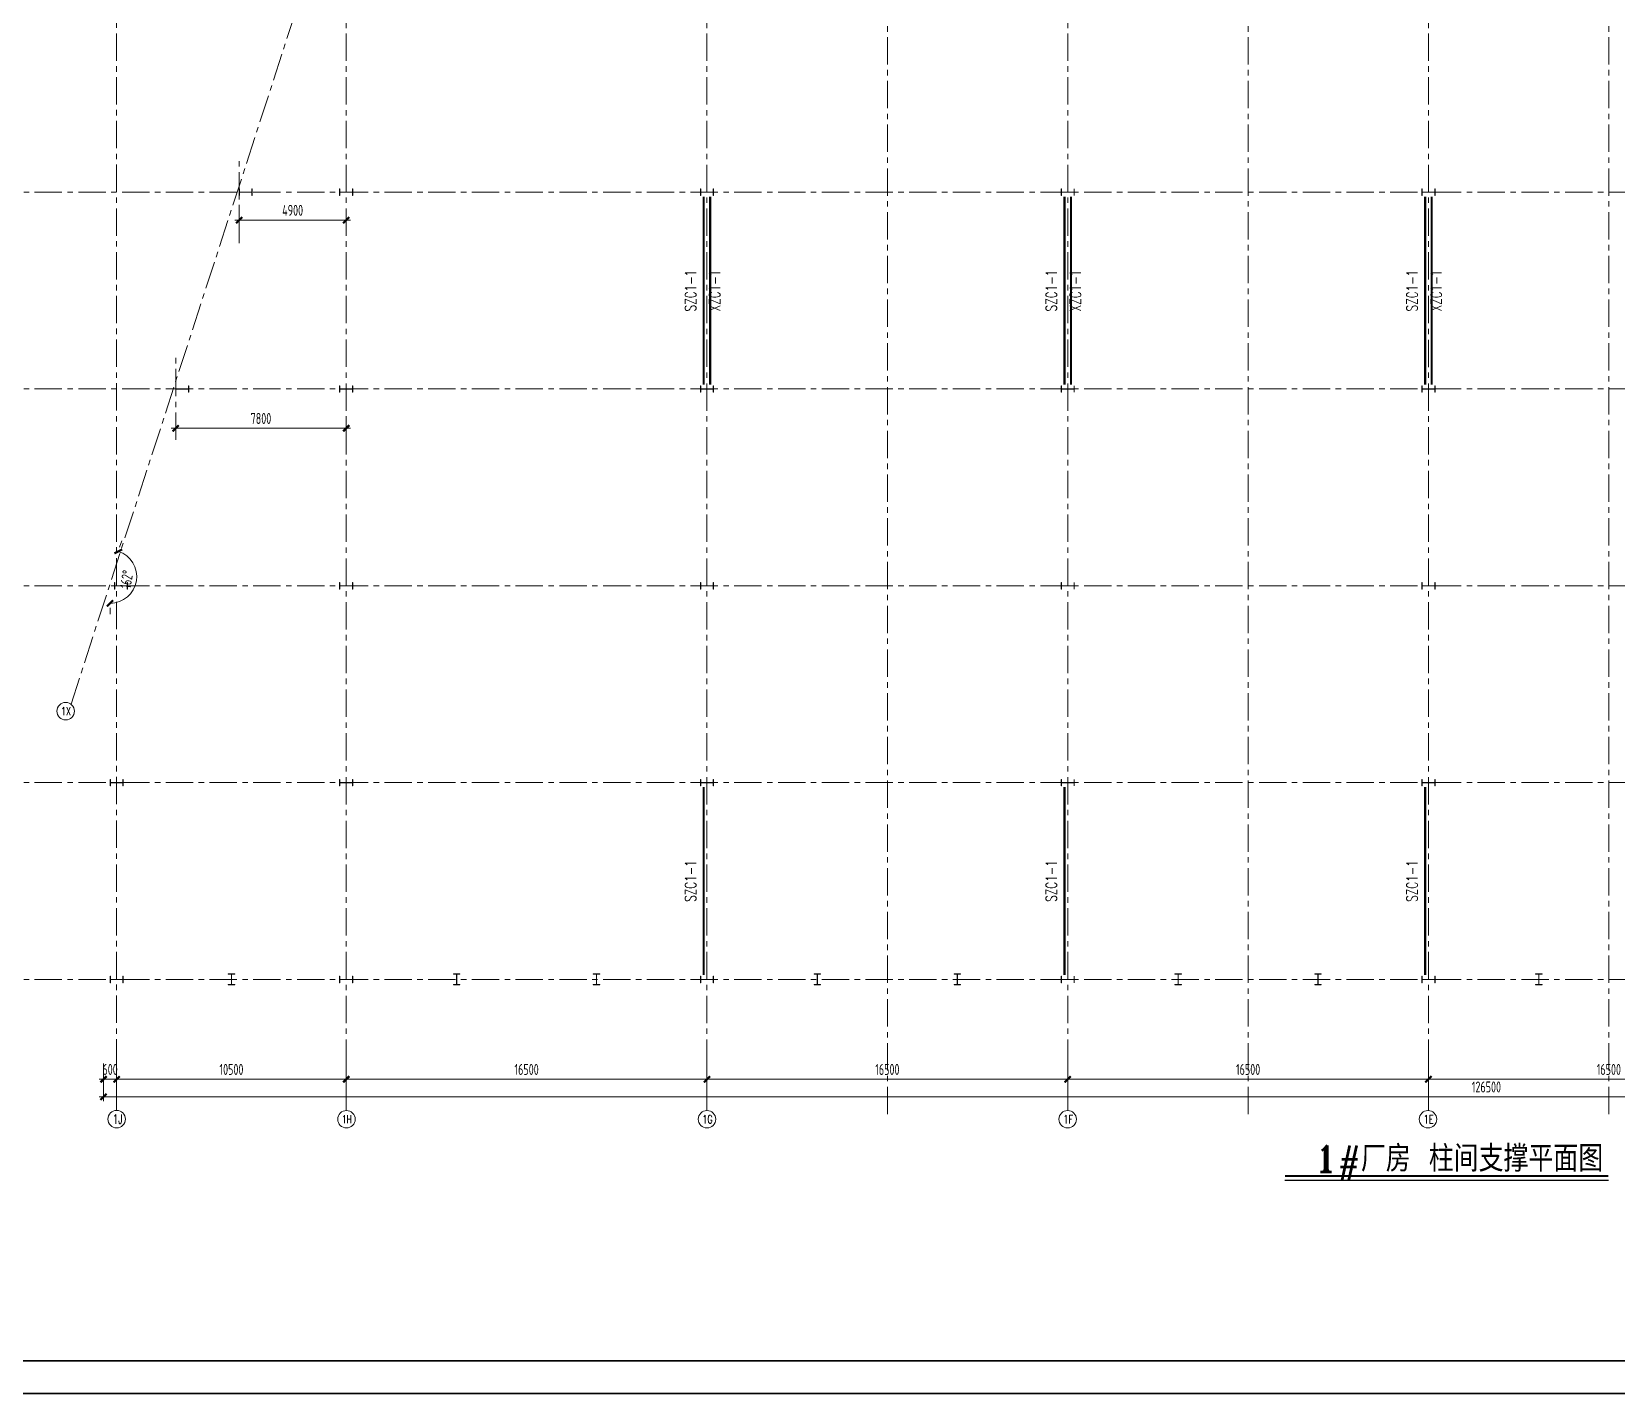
# Model space of a CAD drawing. Extents: x -1201378 to 2367219, y -619313 to 244905.
# Drawn here: x 1887256 to 1959733, y 118680 to 180991 of the extents above; entities that cross this region are included whole.
import ezdxf
from ezdxf.enums import TextEntityAlignment as Align

# ---------------------------------------------------------------- set-up
doc = ezdxf.new("R2010")
doc.units = 0
doc.header["$LTSCALE"] = 1000
doc.linetypes.add('CENTER', pattern=[2, 1.25, -0.25, 0.25, -0.25])
doc.layers.get('0').update_dxf_attribs({"linetype": 'CONTINUOUS'})
doc.layers.get('Defpoints').update_dxf_attribs({"linetype": 'CONTINUOUS'})
doc.layers.add('0-cxFrame', color=155, linetype='CONTINUOUS')
doc.layers.add('S-TEXT', color=21, linetype='CONTINUOUS')
for name, color, linetype, lineweight in [('0-cxText', 131, 'CONTINUOUS', 25), ('S-axis', 111, 'CONTINUOUS', 0), ('S-col', 2, 'CONTINUOUS', 0), ('S-dote', 5, 'CENTER', 0), ('THIN', 7, 'CONTINUOUS', 0), ('柱间支撑', 6, 'CENTER', 0)]:
    doc.layers.add(name, color=color, linetype=linetype, lineweight=lineweight)
doc.styles.add('_TCH_AXIS', font='COMPLEX', dxfattribs={"bigfont": 'GBCBIG'})
doc.styles.add('cx_tuming', font='simhei.ttf')
doc.styles.add('cx_tuqian1', font='')
doc.styles.add('TKZ1', font='tjromant.shx', dxfattribs={"width": 0.7, "bigfont": 'tjhts.shx'})
doc.styles.add('TSSD_Dimension', font='tssdeng.shx', dxfattribs={"width": 0.7, "bigfont": 'hztxt.shx'})
doc.styles.add('TSSD_Rein', font='tj-romans1.shx', dxfattribs={"width": 0.7, "bigfont": 'tj-hztxt.shx'})
doc.styles.add('黑体', font='simhei.ttf', dxfattribs={"width": 0.8})
doc.styles.get('cx_tuqian1').set_extended_font_data('SimSun')
doc.dimstyles.new('TSSD_200_200', dxfattribs={"dimtxt": 500, "dimasz": 200, "dimexe": 200, "dimexo": 500, "dimgap": 200, "dimtad": 1, "dimdec": 0, "dimzin": 0, "dimdsep": 46, "dimtxsty": 'TSSD_Dimension', "dimblk": 'ARCHTICK', "dimcen": 0, "dimdle": 200, "dimclrt": 7, "dimadec": 0, "dimazin": 0, "dimtfac": 1, "dimtdec": 0, "dimtix": 1, "dimtmove": 2, "dimatfit": 3, "dimfxl": 1, "dimtolj": 1, "dimtzin": 0, "dimarcsym": 0})

# ---------------------------------------------------------------- blocks, each defined once
blk = doc.blocks.new('TK22.A0 L(Dragon)')
at = {"layer": '0-cxFrame', "color": 7, "const_width": 0.5}
blk.add_lwpolyline([(0, 0), (-1486, 0), (-1486, 841), (0, 841)], close=True, dxfattribs=at)
at = {"layer": '0-cxFrame', "const_width": 0.5}
blk.add_lwpolyline([(-80, 10), (-1466, 10), (-1466, 831), (-80, 831)], close=True, dxfattribs=at)
at = {"style": '黑体', "flags": 4}
blk.add_attdef('图幅', text='', height=3.3, dxfattribs=at).set_placement((-40, 3), align=Align.RIGHT)
at = {"layer": '0-cxText', "flags": 4}
for tag, height, style, p in [('建设单位', 3.5, 'cx_tuming', (-45, 240)), ('项目名称', 3.5, 'cx_tuming', (-45, 210)), ('子项名称', 3.5, 'cx_tuming', (-45, 180)), ('工程编号', 3.3, 'cx_tuqian1', (-35, 165)), ('图名1', 3.5, 'cx_tuming', (-45, 87)), ('图名2', 3.5, 'cx_tuming', (-45, 79)), ('图名3', 3.5, 'cx_tuming', (-45, 71)), ('出图日期', 3.3, 'cx_tuqian1', (-39, 60)), ('专业', 3.3, 'cx_tuqian1', (-55, 52)), ('图号', 3.3, 'cx_tuqian1', (-55, 44)), ('版次', 3.3, 'cx_tuqian1', (-20, 44))]:
    blk.add_attdef(tag, text='', height=height, dxfattribs=dict(at, style=style)).set_placement(p, align=Align.MIDDLE)
at = {"layer": 'Defpoints', "color": 6, "flags": 4}
for tag, height, style, p in [('tufu', 3.3, '黑体', (-12, 12)), ('dwfname', 4, 'cx_tuqian1', (-80, 3))]:
    blk.add_attdef(tag, text='', height=height, dxfattribs=dict(at, style=style)).set_placement(p, align=Align.RIGHT)
blk = doc.blocks.new('_FZH')
at = {"layer": 'S-col'}
blk.add_lwpolyline([(-0.375, -0.188), (-0.375, 0.187), (-0.36, 0.187), (-0.36, 0.005), (0.36, 0.005), (0.36, 0.187), (0.375, 0.187), (0.375, -0.188), (0.36, -0.188), (0.36, -0.005), (-0.36, -0.005), (-0.36, -0.188)], close=True, dxfattribs=at)
blk = doc.blocks.new('w4234324')
at = {"layer": 'S-col', "xscale": 800.0000000000005, "yscale": 800.0000000000005, "zscale": 800.0000000000005}
for p in [(-248054, 777820), (-243454, 777820), (-226954, 777820), (-210454, 777820), (-193954, 777820), (-250954, 768820), (-243454, 768820), (-226954, 768820), (-210454, 768820), (-193954, 768820), (-253754, 759820), (-243454, 759820), (-226954, 759820), (-210454, 759820), (-193954, 759820), (-253954, 750820), (-243454, 750820), (-226954, 750820), (-210454, 750820), (-193954, 750820), (-253954, 741820), (-243454, 741820), (-226954, 741820), (-210454, 741820), (-193954, 741820)]:
    blk.add_blockref('_FZH', p, dxfattribs=at)
blk = doc.blocks.new('_ArchTick')
at = {"color": 0, "linetype": 'ByBlock', "const_width": 0.5}
blk.add_lwpolyline([(-0.71, -0.71), (0.71, 0.71)], dxfattribs=at)
blk = doc.blocks.new('*D3022')
at = {"layer": 'Defpoints', "color": 0, "transparency": 16777216}
for p in [(-209458, 21687), (-208858, 21687), (-208858, 20460)]:
    blk.add_point(p, dxfattribs=at)
at = {"layer": 'S-axis', "color": 0, "lineweight": -2, "transparency": 16777216}
for p, q in [((-209458, 21187), (-209458, 20260)), ((-208858, 21187), (-208858, 20260)), ((-209458, 20460), (-209658, 20460)), ((-209458, 20460), (-208858, 20460)), ((-208858, 20460), (-208658, 20460))]:
    blk.add_line(p, q, dxfattribs=at)
at = {"layer": 'S-axis', "color": 0, "lineweight": -2, "transparency": 16777216, "xscale": 200, "yscale": 200, "zscale": 200}
blk.add_blockref('_ArchTick', (-209458, 20460), dxfattribs=at)
at = {"layer": 'S-axis', "color": 0, "lineweight": -2, "transparency": 16777216, "xscale": 200, "yscale": 200, "zscale": 200, "rotation": 180}
blk.add_blockref('_ArchTick', (-208858, 20460), dxfattribs=at)
at = {"layer": 'S-axis', "color": 7, "transparency": 16777216, "insert": (-209158, 20910), "char_height": 500, "attachment_point": 5, "style": 'TSSD_Dimension'}
blk.add_mtext('\\A1;600', dxfattribs=at)
blk = doc.blocks.new('*D3023')
at = {"layer": 'Defpoints', "color": 0, "transparency": 16777216}
for p in [(-208858, 21687), (-198358, 21687), (-198358, 20460)]:
    blk.add_point(p, dxfattribs=at)
at = {"layer": 'S-axis', "color": 0, "lineweight": -2, "transparency": 16777216}
for p, q in [((-208858, 21187), (-208858, 20260)), ((-198358, 21187), (-198358, 20260)), ((-209058, 20460), (-198158, 20460))]:
    blk.add_line(p, q, dxfattribs=at)
at = {"layer": 'S-axis', "color": 0, "lineweight": -2, "transparency": 16777216, "xscale": 200, "yscale": 200, "zscale": 200, "rotation": 180}
blk.add_blockref('_ArchTick', (-208858, 20460), dxfattribs=at)
at = {"layer": 'S-axis', "color": 0, "lineweight": -2, "transparency": 16777216, "xscale": 200, "yscale": 200, "zscale": 200}
blk.add_blockref('_ArchTick', (-198358, 20460), dxfattribs=at)
at = {"layer": 'S-axis', "color": 7, "transparency": 16777216, "insert": (-203608, 20910), "char_height": 500, "attachment_point": 5, "style": 'TSSD_Dimension'}
blk.add_mtext('\\A1;10500', dxfattribs=at)
blk = doc.blocks.new('*D3024')
at = {"layer": 'Defpoints', "color": 0, "transparency": 16777216}
for p in [(-198358, 21687), (-181858, 21687), (-181858, 20460)]:
    blk.add_point(p, dxfattribs=at)
at = {"layer": 'S-axis', "color": 0, "lineweight": -2, "transparency": 16777216}
for p, q in [((-198358, 21187), (-198358, 20260)), ((-181858, 21187), (-181858, 20260)), ((-198558, 20460), (-181658, 20460))]:
    blk.add_line(p, q, dxfattribs=at)
at = {"layer": 'S-axis', "color": 0, "lineweight": -2, "transparency": 16777216, "xscale": 200, "yscale": 200, "zscale": 200, "rotation": 180}
blk.add_blockref('_ArchTick', (-198358, 20460), dxfattribs=at)
at = {"layer": 'S-axis', "color": 0, "lineweight": -2, "transparency": 16777216, "xscale": 200, "yscale": 200, "zscale": 200}
blk.add_blockref('_ArchTick', (-181858, 20460), dxfattribs=at)
at = {"layer": 'S-axis', "color": 7, "transparency": 16777216, "insert": (-190108, 20910), "char_height": 500, "attachment_point": 5, "style": 'TSSD_Dimension'}
blk.add_mtext('\\A1;16500', dxfattribs=at)
blk = doc.blocks.new('*D3025')
at = {"layer": 'Defpoints', "color": 0, "transparency": 16777216}
for p in [(-181858, 21687), (-165358, 21687), (-165358, 20460)]:
    blk.add_point(p, dxfattribs=at)
at = {"layer": 'S-axis', "color": 0, "lineweight": -2, "transparency": 16777216}
for p, q in [((-181858, 21187), (-181858, 20260)), ((-165358, 21187), (-165358, 20260)), ((-182058, 20460), (-165158, 20460))]:
    blk.add_line(p, q, dxfattribs=at)
at = {"layer": 'S-axis', "color": 0, "lineweight": -2, "transparency": 16777216, "xscale": 200, "yscale": 200, "zscale": 200, "rotation": 180}
blk.add_blockref('_ArchTick', (-181858, 20460), dxfattribs=at)
at = {"layer": 'S-axis', "color": 0, "lineweight": -2, "transparency": 16777216, "xscale": 200, "yscale": 200, "zscale": 200}
blk.add_blockref('_ArchTick', (-165358, 20460), dxfattribs=at)
at = {"layer": 'S-axis', "color": 7, "transparency": 16777216, "insert": (-173608, 20910), "char_height": 500, "attachment_point": 5, "style": 'TSSD_Dimension'}
blk.add_mtext('\\A1;16500', dxfattribs=at)
blk = doc.blocks.new('*D3026')
at = {"layer": 'Defpoints', "color": 0, "transparency": 16777216}
for p in [(-165358, 21687), (-148858, 21687), (-148858, 20460)]:
    blk.add_point(p, dxfattribs=at)
at = {"layer": 'S-axis', "color": 0, "lineweight": -2, "transparency": 16777216}
for p, q in [((-165358, 21187), (-165358, 20260)), ((-148858, 21187), (-148858, 20260)), ((-165558, 20460), (-148658, 20460))]:
    blk.add_line(p, q, dxfattribs=at)
at = {"layer": 'S-axis', "color": 0, "lineweight": -2, "transparency": 16777216, "xscale": 200, "yscale": 200, "zscale": 200, "rotation": 180}
blk.add_blockref('_ArchTick', (-165358, 20460), dxfattribs=at)
at = {"layer": 'S-axis', "color": 0, "lineweight": -2, "transparency": 16777216, "xscale": 200, "yscale": 200, "zscale": 200}
blk.add_blockref('_ArchTick', (-148858, 20460), dxfattribs=at)
at = {"layer": 'S-axis', "color": 7, "transparency": 16777216, "insert": (-157108, 20910), "char_height": 500, "attachment_point": 5, "style": 'TSSD_Dimension'}
blk.add_mtext('\\A1;16500', dxfattribs=at)
blk = doc.blocks.new('*D3027')
at = {"layer": 'Defpoints', "color": 0, "transparency": 16777216}
for p in [(-148858, 21687), (-132358, 21687), (-132358, 20460)]:
    blk.add_point(p, dxfattribs=at)
at = {"layer": 'S-axis', "color": 0, "lineweight": -2, "transparency": 16777216}
for p, q in [((-148858, 21187), (-148858, 20260)), ((-132358, 21187), (-132358, 20260)), ((-149058, 20460), (-132158, 20460))]:
    blk.add_line(p, q, dxfattribs=at)
at = {"layer": 'S-axis', "color": 0, "lineweight": -2, "transparency": 16777216, "xscale": 200, "yscale": 200, "zscale": 200, "rotation": 180}
blk.add_blockref('_ArchTick', (-148858, 20460), dxfattribs=at)
at = {"layer": 'S-axis', "color": 0, "lineweight": -2, "transparency": 16777216, "xscale": 200, "yscale": 200, "zscale": 200}
blk.add_blockref('_ArchTick', (-132358, 20460), dxfattribs=at)
at = {"layer": 'S-axis', "color": 7, "transparency": 16777216, "insert": (-140608, 20910), "char_height": 500, "attachment_point": 5, "style": 'TSSD_Dimension'}
blk.add_mtext('\\A1;16500', dxfattribs=at)
blk = doc.blocks.new('*D3034')
at = {"layer": 'Defpoints', "color": 0, "transparency": 16777216}
for p in [(-209458, 21587), (-82958, 21587), (-82958, 19660)]:
    blk.add_point(p, dxfattribs=at)
at = {"layer": 'S-axis', "color": 0, "lineweight": -2, "transparency": 16777216}
for p, q in [((-209458, 21087), (-209458, 19460)), ((-82958, 21087), (-82958, 19460)), ((-209658, 19660), (-82758, 19660))]:
    blk.add_line(p, q, dxfattribs=at)
at = {"layer": 'S-axis', "color": 0, "lineweight": -2, "transparency": 16777216, "xscale": 200, "yscale": 200, "zscale": 200, "rotation": 180}
blk.add_blockref('_ArchTick', (-209458, 19660), dxfattribs=at)
at = {"layer": 'S-axis', "color": 0, "lineweight": -2, "transparency": 16777216, "xscale": 200, "yscale": 200, "zscale": 200}
blk.add_blockref('_ArchTick', (-82958, 19660), dxfattribs=at)
at = {"layer": 'S-axis', "color": 7, "transparency": 16777216, "insert": (-146208, 20110), "char_height": 500, "attachment_point": 5, "style": 'TSSD_Dimension'}
blk.add_mtext('\\A1;126500', dxfattribs=at)
blk = doc.blocks.new('*D3039')
at = {"layer": 'Defpoints', "color": 0, "transparency": 16777216}
for p in [(-203258, 60787), (-198358, 60787), (-198358, 59749)]:
    blk.add_point(p, dxfattribs=at)
at = {"layer": 'S-axis', "color": 0, "lineweight": -2, "transparency": 16777216}
for p, q in [((-203258, 60287), (-203258, 59549)), ((-198358, 60287), (-198358, 59549)), ((-203458, 59749), (-198158, 59749))]:
    blk.add_line(p, q, dxfattribs=at)
at = {"layer": 'S-axis', "color": 0, "lineweight": -2, "transparency": 16777216, "xscale": 200, "yscale": 200, "zscale": 200, "rotation": 180}
blk.add_blockref('_ArchTick', (-203258, 59749), dxfattribs=at)
at = {"layer": 'S-axis', "color": 0, "lineweight": -2, "transparency": 16777216, "xscale": 200, "yscale": 200, "zscale": 200}
blk.add_blockref('_ArchTick', (-198358, 59749), dxfattribs=at)
at = {"layer": 'S-axis', "color": 7, "transparency": 16777216, "insert": (-200808, 60199), "char_height": 500, "attachment_point": 5, "style": 'TSSD_Dimension'}
blk.add_mtext('\\A1;4900', dxfattribs=at)
blk = doc.blocks.new('*D3040')
at = {"layer": 'Defpoints', "color": 0, "transparency": 16777216}
for p in [(-206158, 51267), (-198358, 51267), (-198358, 50229)]:
    blk.add_point(p, dxfattribs=at)
at = {"layer": 'S-axis', "color": 0, "lineweight": -2, "transparency": 16777216}
for p, q in [((-206158, 50767), (-206158, 50029)), ((-198358, 50767), (-198358, 50029)), ((-206358, 50229), (-198158, 50229))]:
    blk.add_line(p, q, dxfattribs=at)
at = {"layer": 'S-axis', "color": 0, "lineweight": -2, "transparency": 16777216, "xscale": 200, "yscale": 200, "zscale": 200, "rotation": 180}
blk.add_blockref('_ArchTick', (-206158, 50229), dxfattribs=at)
at = {"layer": 'S-axis', "color": 0, "lineweight": -2, "transparency": 16777216, "xscale": 200, "yscale": 200, "zscale": 200}
blk.add_blockref('_ArchTick', (-198358, 50229), dxfattribs=at)
at = {"layer": 'S-axis', "color": 7, "transparency": 16777216, "insert": (-202258, 50679), "char_height": 500, "attachment_point": 5, "style": 'TSSD_Dimension'}
blk.add_mtext('\\A1;7800', dxfattribs=at)
blk = doc.blocks.new('*D3041')
at = {"layer": 'Defpoints', "color": 0, "transparency": 16777216}
for p in [(-208783, 44601), (-209158, 43443), (-209158, 42225), (-208173, 42727)]:
    blk.add_point(p, dxfattribs=at)
at = {"layer": 'S-axis', "color": 0, "lineweight": -2, "transparency": 16777216}
for p, q in [((-208628, 45077), (-208721, 44791)), ((-209158, 41725), (-209158, 42025))]:
    blk.add_line(p, q, dxfattribs=at)
blk.add_arc((-209158, 43443), 1218, 270, 72.02371, dxfattribs=at)
at = {"layer": 'S-axis', "color": 0, "lineweight": -2, "transparency": 16777216, "xscale": 200, "yscale": 200, "zscale": 200}
for p, rotation in [((-208783, 44601), 162.0237134182113), ((-209158, 42225), 179.9999999999993)]:
    blk.add_blockref('_ArchTick', p, dxfattribs=dict(at, rotation=rotation))
at = {"layer": 'S-axis', "color": 7, "transparency": 16777216, "insert": (-208400, 43323), "char_height": 500, "attachment_point": 5, "rotation": 81.01186, "style": 'TSSD_Dimension'}
blk.add_mtext('\\A1;162°', dxfattribs=at)
blk = doc.blocks.new('1#轴网')
at = {"layer": 'S-axis'}
for centre in [(-211189.1, 37292), (-208858.4, 18638.1), (-198347.9, 18633.1), (-181858.5, 18633.1), (-165358.5, 18633.1), (-148881.2, 18633.1)]:
    blk.add_circle(centre, 400, dxfattribs=at)
at = {"layer": 'S-dote'}
for p, q in [((-208858.4, 19038.1), (-208858.4, 124694.3)), ((-198358.5, 19033), (-198358.5, 124689.3)), ((-181858.5, 19033.1), (-181858.5, 124689.3)), ((-173608.5, 18867), (-173608.5, 124689.3)), ((-165358.5, 19033.1), (-165358.5, 124689.3)), ((-157108.5, 18867), (-157108.5, 124689.3)), ((-148858.5, 19032.5), (-148858.5, 124689.3)), ((-140608.5, 18867), (-140608.5, 124689.3)), ((-203258.5, 58697), (-203258.5, 62487)), ((-99358.5, 61027), (-216950.7, 61027)), ((-206158.5, 49697), (-206158.5, 53487)), ((-99358.5, 52027), (-216950.7, 52027)), ((-99358.5, 43027), (-216950.7, 43027)), ((-99358.5, 34027), (-216950.7, 34027)), ((-99358.5, 25027), (-216950.7, 25027))]:
    blk.add_line(p, q, dxfattribs=at)
blk.add_lwpolyline([(-210946, 37609.6), (-184459.5, 119241.7)], dxfattribs=at)
at = {"layer": 'S-axis', "style": '_TCH_AXIS', "width": 0.705882}
for s, height, p in [('1X', 374.97, (-211397.1, 37104.5)), ('1J', 421.66, (-209042.7, 18427.3)), ('1H', 362.68, (-198561.2, 18451.8)), ('1G', 374.97, (-182066.4, 18445.6)), ('1F', 387.75, (-165560.5, 18439.2)), ('1E', 387.75, (-149083.3, 18439.2))]:
    blk.add_text(s, height=height, dxfattribs=at).set_placement(p)
at = {"layer": 'S-axis'}
for p1, p2, distance, picture, middle in [((-203258.5, 60787), (-198358.5, 60787), -1037.5, '*D3039', (-200808.5, 60199.5)), ((-206158.5, 51267), (-198358.5, 51267), -1037.5, '*D3040', (-202258.5, 50679.5)), ((-209458.5, 21687), (-208858.4, 21687), -1226.7, '*D3022', (-209158.4, 20910.3)), ((-209458.5, 21587), (-82958.5, 21587), -1926.7, '*D3034', (-146208.5, 20110.3)), ((-208858.4, 21687), (-198358.5, 21687), -1226.7, '*D3023', (-203608.4, 20910.3)), ((-198358.5, 21687), (-181858.5, 21687), -1226.7, '*D3024', (-190108.5, 20910.3)), ((-181858.5, 21687), (-165358.5, 21687), -1226.7, '*D3025', (-173608.5, 20910.3)), ((-165358.5, 21687), (-148858.5, 21687), -1226.7, '*D3026', (-157108.5, 20910.3)), ((-148858.5, 21687), (-132358.5, 21687), -1226.7, '*D3027', (-140608.5, 20910.3))]:
    dim = blk.add_aligned_dim(p1=p1, p2=p2, distance=distance, dimstyle='TSSD_200_200', dxfattribs=at)
    dim.commit()
    dim.dimension.update_dxf_attribs({"geometry": picture, "text_midpoint": middle})
dim = blk.add_angular_dim_3p(base=(-208173.4, 42727.3), center=(-209158.5, 43442.8), p1=(-209158.5, 42225.3), p2=(-208782.7, 44600.9), dimstyle='TSSD_200_200', dxfattribs=at)
dim.commit()
dim.dimension.update_dxf_attribs({"geometry": '*D3041', "text_midpoint": (-208400.3, 43322.9)})

msp = doc.modelspace()

# ---------------------------------------------------------------- linework, layer by layer
at = {"layer": 'S-col'}
for points in [[(1896241.5, 137401.8), (1896541.5, 137401.8), (1896541.5, 137413.8), (1896395.5, 137413.8), (1896395.5, 137889.8), (1896541.5, 137889.8), (1896541.5, 137901.8), (1896241.5, 137901.8), (1896241.5, 137889.8), (1896387.5, 137889.8), (1896387.5, 137413.8), (1896241.5, 137413.8)], [(1906841.5, 137401.8), (1906541.5, 137401.8), (1906541.5, 137413.8), (1906687.5, 137413.8), (1906687.5, 137889.8), (1906541.5, 137889.8), (1906541.5, 137901.8), (1906841.5, 137901.8), (1906841.5, 137889.8), (1906695.5, 137889.8), (1906695.5, 137413.8), (1906841.5, 137413.8)], [(1912941.5, 137401.8), (1913241.5, 137401.8), (1913241.5, 137413.8), (1913095.5, 137413.8), (1913095.5, 137889.8), (1913241.5, 137889.8), (1913241.5, 137901.8), (1912941.5, 137901.8), (1912941.5, 137889.8), (1913087.5, 137889.8), (1913087.5, 137413.8), (1912941.5, 137413.8)], [(1923341.5, 137401.8), (1923041.5, 137401.8), (1923041.5, 137413.8), (1923187.5, 137413.8), (1923187.5, 137889.8), (1923041.5, 137889.8), (1923041.5, 137901.8), (1923341.5, 137901.8), (1923341.5, 137889.8), (1923195.5, 137889.8), (1923195.5, 137413.8), (1923341.5, 137413.8)], [(1929441.5, 137401.8), (1929741.5, 137401.8), (1929741.5, 137413.8), (1929595.5, 137413.8), (1929595.5, 137889.8), (1929741.5, 137889.8), (1929741.5, 137901.8), (1929441.5, 137901.8), (1929441.5, 137889.8), (1929587.5, 137889.8), (1929587.5, 137413.8), (1929441.5, 137413.8)], [(1939841.5, 137401.8), (1939541.5, 137401.8), (1939541.5, 137413.8), (1939687.5, 137413.8), (1939687.5, 137889.8), (1939541.5, 137889.8), (1939541.5, 137901.8), (1939841.5, 137901.8), (1939841.5, 137889.8), (1939695.5, 137889.8), (1939695.5, 137413.8), (1939841.5, 137413.8)], [(1945941.5, 137401.8), (1946241.5, 137401.8), (1946241.5, 137413.8), (1946095.5, 137413.8), (1946095.5, 137889.8), (1946241.5, 137889.8), (1946241.5, 137901.8), (1945941.5, 137901.8), (1945941.5, 137889.8), (1946087.5, 137889.8), (1946087.5, 137413.8), (1945941.5, 137413.8)], [(1956341.5, 137401.8), (1956041.5, 137401.8), (1956041.5, 137413.8), (1956187.5, 137413.8), (1956187.5, 137889.8), (1956041.5, 137889.8), (1956041.5, 137901.8), (1956341.5, 137901.8), (1956341.5, 137889.8), (1956195.5, 137889.8), (1956195.5, 137413.8), (1956341.5, 137413.8)]]:
    msp.add_lwpolyline(points, close=True, dxfattribs=at)
at = {"layer": 'S-TEXT'}
msp.add_line((1944575.7, 128477.5), (1959369, 128477.5), dxfattribs=at)
at = {"layer": 'S-TEXT', "const_width": 90}
msp.add_lwpolyline([(1944575.7, 128657.5), (1959374.6, 128657.5)], dxfattribs=at)
at = {"layer": '柱间支撑', "const_width": 100}
for points in [[(1917991.5, 173451.8), (1917991.5, 164851.8)], [(1918291.5, 173451.8), (1918291.5, 164851.8)], [(1934491.5, 173451.8), (1934491.5, 164851.8)], [(1934791.5, 173451.8), (1934791.5, 164851.8)], [(1950991.5, 173451.8), (1950991.5, 164851.8)], [(1951291.5, 173451.8), (1951291.5, 164851.8)], [(1917991.5, 146451.8), (1917991.5, 137851.8)], [(1934491.5, 146451.8), (1934491.5, 137851.8)], [(1950991.5, 146451.8), (1950991.5, 137851.8)]]:
    msp.add_lwpolyline(points, dxfattribs=at)

# ---------------------------------------------------------------- block references
at = {"layer": '0-cxFrame', "xscale": 150, "yscale": 150, "zscale": 150}
msp.add_blockref('TK22.A0 L(Dragon)', (2067181.8, 118717.3), dxfattribs=at)
at = {"layer": 'S-axis'}
msp.add_blockref('1#轴网', (2100000, 112624.8), dxfattribs=at)
at = {"layer": 'S-col'}
msp.add_blockref('w4234324', (2145095.7, -604168.2), dxfattribs=at)

# ---------------------------------------------------------------- texts
at = {"layer": 'S-TEXT', "style": 'TKZ1'}
msp.add_text('1#厂房 柱间支撑平面图', height=1200, dxfattribs=at).set_placement((1959134.2, 128858.4), align=Align.RIGHT)
at = {"layer": 'THIN', "style": 'TSSD_Rein', "width": 0.7}
for s, p in [('SZC1-1', (1917791.5, 169151.8)), ('XZC1-1', (1918895.4, 169151.8)), ('SZC1-1', (1934291.5, 169151.8)), ('XZC1-1', (1935395.4, 169151.8)), ('SZC1-1', (1950791.5, 169151.8)), ('XZC1-1', (1951895.4, 169151.8)), ('SZC1-1', (1917791.5, 142151.8)), ('SZC1-1', (1934291.5, 142151.8)), ('SZC1-1', (1950791.5, 142151.8))]:
    msp.add_text(s, height=500, rotation=90, dxfattribs=at).set_placement(p, align=Align.BOTTOM_CENTER)

doc.saveas('drawing.dxf')
